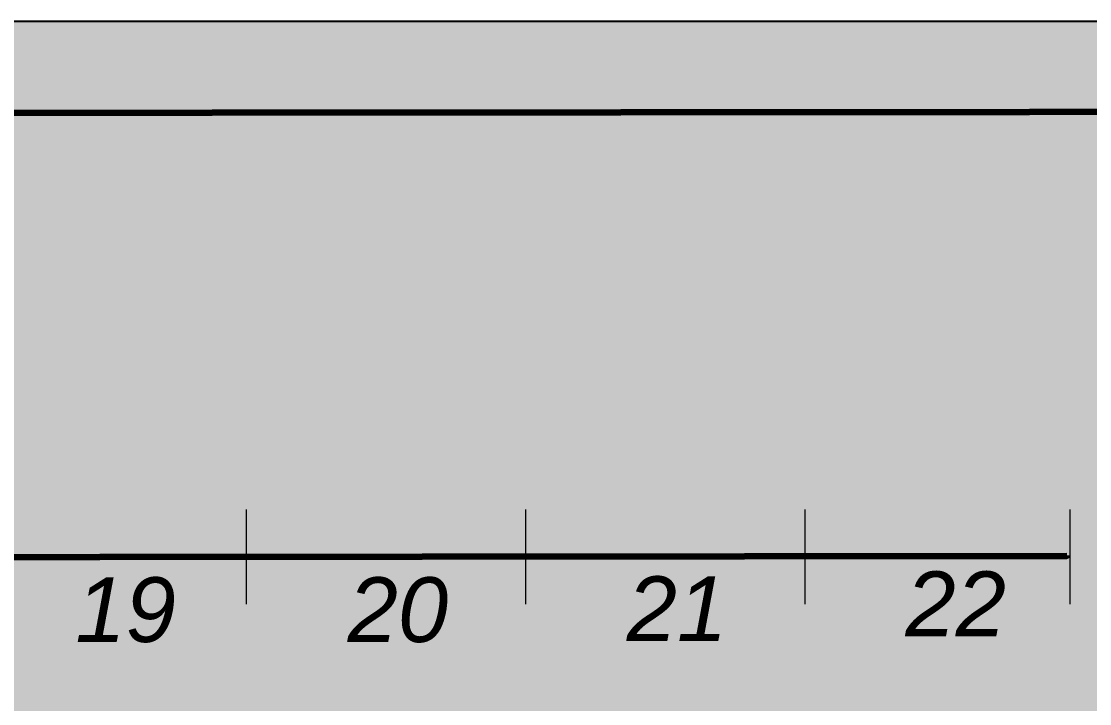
# Model space of a CAD drawing. Header units: millimetres. Extents: x 0 to 418, y 2 to 297.
# Drawn here: x 315 to 372, y 260.6 to 297 of the extents above; entities that cross this region are included whole.
import ezdxf
from ezdxf.xclip import XClip

# ---------------------------------------------------------------- set-up
doc = ezdxf.new("R2010")
doc.units = ezdxf.units.MM
doc.header["$MEASUREMENT"] = 0
doc.layers.get('0').update_dxf_attribs({"linetype": 'CONTINUOUS'})
doc.styles.add('Arial$201', font='ariali.ttf', dxfattribs={"oblique": 15, "height": 6.044954})

# ---------------------------------------------------------------- blocks, each defined once
blk = doc.blocks.new('MF239C630')
at = {"color": 0, "linetype": 'Continuous', "lineweight": 100, "true_color": 0x000007}
blk.add_lwpolyline([(19.75, 291.896), (412.405, 292.225), (412.405, 292.225)], dxfattribs=at)

msp = doc.modelspace()

# ---------------------------------------------------------------- hatches: boundary and pattern name
at = {"true_color": 0xffffff}
for points in [[(-0.132, 297.01), (-0.132, 1.627), (417.7, 1.627), (417.7, 297.01)], [(-0.132, 297.01), (-0.132, 1.89), (417.7, 1.89), (417.7, 297.01)]]:
    msp.add_hatch(color=0, dxfattribs=at).paths.add_polyline_path(points)

# ---------------------------------------------------------------- linework, layer by layer
at = {"color": 0, "linetype": 'Continuous', "lineweight": 20, "true_color": 0x000007}
for points in [[(326.974, 270.961), (326.974, 265.913), (326.974, 265.913)], [(341.889, 270.961), (341.889, 265.913), (341.889, 265.913)], [(356.788, 270.961), (356.788, 265.913), (356.788, 265.913)], [(370.948, 270.961), (370.948, 265.913), (370.948, 265.913)]]:
    msp.add_lwpolyline(points, dxfattribs=at)
at = {"color": 0, "linetype": 'Continuous', "lineweight": 100, "true_color": 0x000007}
msp.add_lwpolyline([(198.671, 268.314), (370.783, 268.495), (370.783, 268.495)], dxfattribs=at)

# ---------------------------------------------------------------- block references
at = {"color": 0, "true_color": 0xffffff}
ref = msp.add_blockref('MF239C630', (0, 0), dxfattribs=at)
XClip(ref).set_block_clipping_path([(0, 1.7912147777), (417.8319348779, 297.01)])

# ---------------------------------------------------------------- texts
at = {"color": 0, "true_color": 0x000007, "style": 'Arial$201'}
for s, p in [('22', (362.166, 264.202)), ('19', (317.847, 263.89)), ('20', (332.384, 263.89)), ('21', (347.283, 263.939))]:
    msp.add_text(s, height=3.4543, dxfattribs=at).set_placement(p)

doc.saveas('drawing.dxf')
